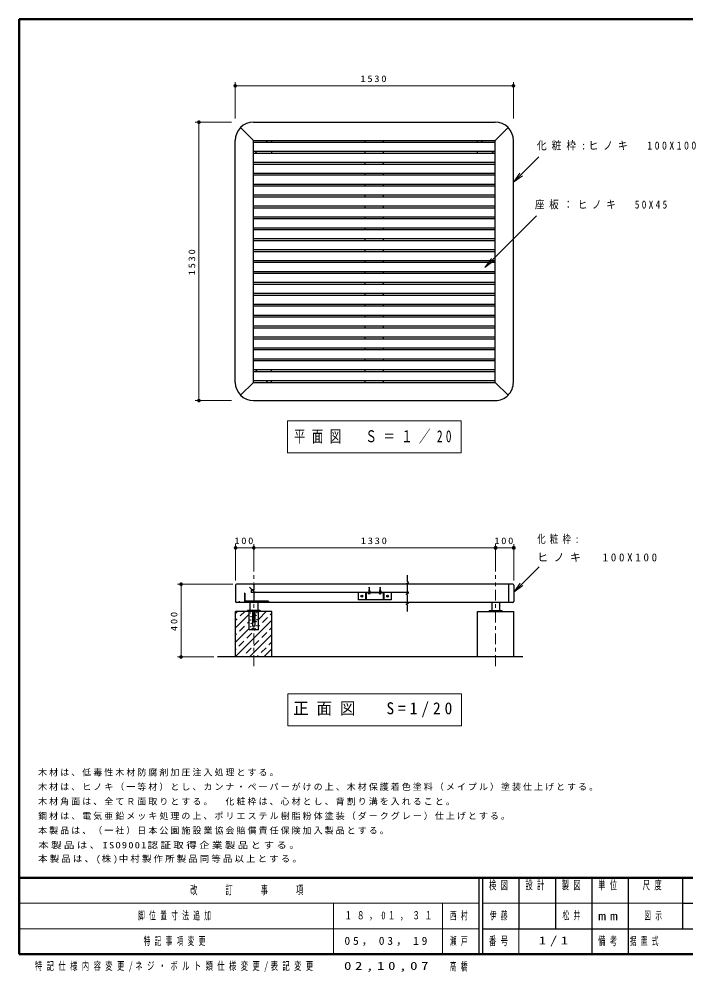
# Model space of a CAD drawing. Units: millimetres on the paper, scale 1:20. Extents: x -365 to 0, y -5 to 257.
# Drawn here: x -365 to -181.6, y -4.9 to 257 of the extents above; entities that cross this region are included whole.
import ezdxf

# ---------------------------------------------------------------- set-up
doc = ezdxf.new("R2010")
doc.units = ezdxf.units.MM
doc.linetypes.add('USER1', pattern=[4.5, 2.5, -2])
doc.linetypes.add('USER2', pattern=[6, 3, -1, 1, -1])
doc.layers.add('LY_1', color=7, linetype='Continuous', lineweight=25)
doc.layers.add('LY_3', color=7, linetype='Continuous', lineweight=13)
doc.styles.add('ＭＳ ゴシック', font='')
doc.styles.get('ＭＳ ゴシック').set_extended_font_data('MS Gothic')

# ---------------------------------------------------------------- blocks, each defined once
blk = doc.blocks.new('open_arrow')
at = {"color": 0, "linetype": 'Continuous', "lineweight": -2}
blk.add_lwpolyline([(7.5, 1.25), (0, 0), (7.5, -1.25)], dxfattribs=at)
blk = doc.blocks.new('filled_dot')
at = {"color": 0, "linetype": 'Continuous', "lineweight": -2, "const_width": 1.25}
blk.add_lwpolyline([(-0.625, 0, 1), (0.625, 0, 1)], format="xyb", close=True, dxfattribs=at)

msp = doc.modelspace()

# ---------------------------------------------------------------- linework, layer by layer
at = {"layer": 'LY_1', "lineweight": 13}
for p, q in [((-305.534, 229.649), (-305.534, 239.649)), ((-305.534, 238.649), (-229.034, 238.649)), ((-229.034, 229.649), (-229.034, 239.649)), ((-306.534, 228.649), (-316.534, 228.649)), ((-315.534, 152.149), (-315.534, 228.649)), ((-229.034, 212.16), (-222.075, 219.119)), ((-236.861, 188.759), (-222.719, 202.901)), ((-306.534, 152.149), (-316.534, 152.149)), ((-291.184, 146.549), (-291.184, 137.749)), ((-243.384, 146.549), (-291.184, 146.549)), ((-243.384, 137.749), (-243.384, 146.549)), ((-291.184, 137.749), (-243.384, 137.749)), ((-305.436, 102.675), (-305.436, 112.675)), ((-300.436, 105.175), (-300.436, 112.675)), ((-233.936, 105.175), (-233.936, 112.675)), ((-228.936, 102.675), (-228.936, 112.675)), ((-305.436, 111.675), (-300.436, 111.675)), ((-300.436, 111.675), (-233.936, 111.675)), ((-233.936, 111.675), (-228.936, 111.675)), ((-228.936, 99.528), (-221.977, 106.487)), ((-306.186, 101.675), (-321.436, 101.675)), ((-320.436, 81.675), (-320.436, 101.675)), ((-305.436, 93.647), (-304.908, 94.175)), ((-305.436, 89.695), (-301.686, 93.445)), ((-305.436, 91.671), (-304.969, 92.137)), ((-305.436, 81.793), (-295.436, 91.793)), ((-304.161, 92.946), (-302.932, 94.175)), ((-299.186, 91.994), (-297.005, 94.175)), ((-299.186, 93.97), (-298.981, 94.175)), ((-298.055, 91.15), (-296.708, 92.497)), ((-295.899, 93.305), (-295.436, 93.768)), ((-305.436, 85.744), (-301.686, 89.494)), ((-304.341, 88.815), (-302.994, 90.162)), ((-302.186, 90.97), (-301.686, 91.47)), ((-300.21, 88.994), (-300.029, 89.175)), ((-299.186, 90.018), (-298.863, 90.341)), ((-296.079, 89.174), (-295.436, 89.817)), ((-305.436, 87.72), (-305.149, 88.007)), ((-302.365, 86.839), (-301.018, 88.186)), ((-301.602, 81.675), (-295.436, 87.841)), ((-298.234, 87.019), (-296.887, 88.366)), ((-305.436, 83.768), (-305.329, 83.876)), ((-304.52, 84.684), (-303.173, 86.031)), ((-302.545, 82.708), (-301.198, 84.055)), ((-300.39, 84.863), (-299.043, 86.21)), ((-298.414, 82.888), (-297.067, 84.235)), ((-297.651, 81.675), (-295.436, 83.89)), ((-296.259, 85.043), (-295.436, 85.866)), ((-311.436, 81.675), (-321.436, 81.675)), ((-303.578, 81.675), (-303.353, 81.9)), ((-299.627, 81.675), (-299.222, 82.08)), ((-295.675, 81.675), (-295.436, 81.914)), ((-291.086, 71.575), (-291.086, 62.775)), ((-243.286, 71.575), (-291.086, 71.575)), ((-243.286, 62.775), (-243.286, 71.575)), ((-291.086, 62.775), (-243.286, 62.775))]:
    msp.add_line(p, q, dxfattribs=at)
at = {"layer": 'LY_1'}
for p, q in [((-300.534, 228.649), (-234.034, 228.649)), ((-300.534, 223.649), (-304.069, 227.185)), ((-234.033, 223.649), (-230.498, 227.185)), ((-305.534, 157.149), (-305.534, 223.649)), ((-300.534, 157.149), (-300.534, 223.649)), ((-300.534, 223.649), (-234.034, 223.649)), ((-300.534, 223.149), (-234.034, 223.149)), ((-296.533, 223.649), (-297.033, 223.149)), ((-295.534, 223.649), (-295.534, 223.149)), ((-269.784, 223.149), (-269.784, 223.649)), ((-264.784, 223.149), (-264.784, 223.649)), ((-239.034, 223.649), (-239.034, 223.149)), ((-238.034, 223.649), (-237.534, 223.149)), ((-234.034, 157.149), (-234.034, 223.649)), ((-229.034, 157.149), (-229.034, 223.649)), ((-300.534, 220.649), (-234.034, 220.649)), ((-300.534, 220.149), (-234.034, 220.149)), ((-299.533, 220.649), (-300.033, 220.149)), ((-295.534, 220.649), (-295.534, 220.149)), ((-269.784, 220.149), (-269.784, 220.649)), ((-264.784, 220.149), (-264.784, 220.649)), ((-239.034, 220.649), (-239.034, 220.149)), ((-235.034, 220.649), (-234.534, 220.149)), ((-300.534, 217.649), (-234.034, 217.649)), ((-269.784, 217.149), (-269.784, 217.649)), ((-264.784, 217.149), (-264.784, 217.649)), ((-300.534, 217.149), (-234.034, 217.149)), ((-300.534, 214.649), (-234.034, 214.649)), ((-300.534, 214.149), (-234.034, 214.149)), ((-269.784, 214.149), (-269.784, 214.649)), ((-264.784, 214.149), (-264.784, 214.649)), ((-300.534, 211.649), (-234.034, 211.649)), ((-300.534, 211.149), (-234.034, 211.149)), ((-269.784, 211.149), (-269.784, 211.649)), ((-264.784, 211.149), (-264.784, 211.649)), ((-300.534, 208.649), (-234.034, 208.649)), ((-300.534, 208.149), (-234.034, 208.149)), ((-269.784, 208.149), (-269.784, 208.649)), ((-264.784, 208.149), (-264.784, 208.649)), ((-300.534, 205.649), (-234.034, 205.649)), ((-300.534, 205.149), (-234.034, 205.149)), ((-269.784, 205.149), (-269.784, 205.649)), ((-264.784, 205.149), (-264.784, 205.649)), ((-300.534, 202.649), (-234.034, 202.649)), ((-300.534, 202.149), (-234.034, 202.149)), ((-269.784, 202.149), (-269.784, 202.649)), ((-264.784, 202.149), (-264.784, 202.649)), ((-300.534, 199.649), (-234.034, 199.649)), ((-300.534, 199.149), (-234.034, 199.149)), ((-269.784, 199.149), (-269.784, 199.649)), ((-264.784, 199.149), (-264.784, 199.649)), ((-300.534, 196.649), (-234.034, 196.649)), ((-269.784, 196.149), (-269.784, 196.649)), ((-264.784, 196.149), (-264.784, 196.649)), ((-300.534, 196.149), (-234.034, 196.149)), ((-300.534, 193.649), (-234.034, 193.649)), ((-300.534, 193.149), (-234.034, 193.149)), ((-269.784, 193.149), (-269.784, 193.649)), ((-264.784, 193.149), (-264.784, 193.649)), ((-300.534, 190.649), (-234.034, 190.649)), ((-300.534, 190.149), (-234.034, 190.149)), ((-269.784, 190.149), (-269.784, 190.649)), ((-264.784, 190.149), (-264.784, 190.649)), ((-300.534, 187.649), (-234.034, 187.649)), ((-300.534, 187.149), (-234.034, 187.149)), ((-269.784, 187.149), (-269.784, 187.649)), ((-264.784, 187.149), (-264.784, 187.649)), ((-300.534, 184.649), (-234.034, 184.649)), ((-300.534, 184.149), (-234.034, 184.149)), ((-269.784, 184.149), (-269.784, 184.649)), ((-264.784, 184.149), (-264.784, 184.649)), ((-300.534, 181.649), (-234.034, 181.649)), ((-300.534, 181.149), (-234.034, 181.149)), ((-269.784, 181.149), (-269.784, 181.649)), ((-264.784, 181.149), (-264.784, 181.649)), ((-300.534, 178.649), (-234.034, 178.649)), ((-300.534, 178.149), (-234.034, 178.149)), ((-269.784, 178.149), (-269.784, 178.649)), ((-264.784, 178.149), (-264.784, 178.649)), ((-300.534, 175.649), (-234.034, 175.649)), ((-269.784, 175.149), (-269.784, 175.649)), ((-264.784, 175.149), (-264.784, 175.649)), ((-300.534, 175.149), (-234.034, 175.149)), ((-300.534, 172.649), (-234.034, 172.649)), ((-300.534, 172.149), (-234.034, 172.149)), ((-269.784, 172.149), (-269.784, 172.649)), ((-264.784, 172.149), (-264.784, 172.649)), ((-300.534, 169.649), (-234.034, 169.649)), ((-300.534, 169.149), (-234.034, 169.149)), ((-269.784, 169.149), (-269.784, 169.649)), ((-264.784, 169.149), (-264.784, 169.649)), ((-300.534, 166.649), (-234.034, 166.649)), ((-300.534, 166.149), (-234.034, 166.149)), ((-269.784, 166.149), (-269.784, 166.649)), ((-264.784, 166.149), (-264.784, 166.649)), ((-300.534, 163.649), (-234.034, 163.649)), ((-300.534, 163.149), (-234.034, 163.149)), ((-269.784, 163.149), (-269.784, 163.649)), ((-264.784, 163.149), (-264.784, 163.649)), ((-300.534, 160.649), (-234.034, 160.649)), ((-300.534, 160.149), (-234.034, 160.149)), ((-299.533, 160.149), (-300.034, 160.649)), ((-295.534, 160.149), (-295.534, 160.649)), ((-269.784, 160.149), (-269.784, 160.649)), ((-264.784, 160.149), (-264.784, 160.649)), ((-300.534, 157.149), (-304.069, 153.614)), ((-300.534, 157.649), (-234.034, 157.649)), ((-300.534, 157.149), (-234.034, 157.149)), ((-296.534, 157.149), (-297.034, 157.649)), ((-295.534, 157.149), (-295.534, 157.649)), ((-269.784, 157.149), (-269.784, 157.649)), ((-264.784, 157.149), (-264.784, 157.649)), ((-234.034, 157.149), (-230.498, 153.614)), ((-300.534, 152.149), (-234.034, 152.149)), ((-305.436, 101.425), (-305.436, 96.925)), ((-300.686, 101.675), (-305.186, 101.675)), ((-300.186, 99.425), (-301.6, 100.839)), ((-301.186, 100.175), (-301.186, 99.425)), ((-300.436, 100.175), (-301.186, 100.175)), ((-300.436, 101.425), (-300.436, 100.175)), ((-300.363, 99.248), (-300.009, 99.602)), ((-229.186, 101.675), (-300.186, 101.675)), ((-268.686, 100.865), (-268.841, 99.798)), ((-268.841, 99.798), (-268.841, 99.425)), ((-268.531, 99.798), (-268.686, 100.865)), ((-268.531, 99.798), (-268.531, 99.425)), ((-265.686, 100.865), (-265.841, 99.798)), ((-265.841, 99.798), (-265.841, 99.425)), ((-265.531, 99.798), (-265.686, 100.865)), ((-265.531, 99.798), (-265.531, 99.425)), ((-230.4, 101.675), (-230.4, 96.675)), ((-228.936, 101.425), (-228.936, 96.925)), ((-302.986, 99.175), (-302.986, 96.675)), ((-302.886, 99.175), (-302.986, 99.175)), ((-302.886, 99.175), (-302.886, 96.675)), ((-258.186, 99.425), (-301.186, 99.425)), ((-300.436, 99.425), (-300.436, 96.925)), ((-296.436, 96.975), (-300.436, 96.975)), ((-296.436, 96.975), (-296.436, 96.675)), ((-271.686, 99.425), (-271.686, 97.425)), ((-262.686, 97.425), (-271.686, 97.425)), ((-270.841, 98.425), (-270.531, 98.425)), ((-270.686, 98.27), (-270.686, 98.58)), ((-269.686, 99.265), (-269.686, 97.425)), ((-269.526, 99.265), (-269.526, 97.425)), ((-264.846, 99.265), (-269.526, 99.265)), ((-268.945, 99.197), (-268.948, 99.265)), ((-268.656, 99.175), (-268.716, 99.175)), ((-268.716, 99.071), (-268.716, 99.175)), ((-268.656, 99.071), (-268.656, 99.175)), ((-268.427, 99.197), (-268.423, 99.265)), ((-265.945, 99.197), (-265.948, 99.265)), ((-265.656, 99.175), (-265.716, 99.175)), ((-265.716, 99.071), (-265.716, 99.175)), ((-265.656, 99.071), (-265.656, 99.175)), ((-265.427, 99.197), (-265.423, 99.265)), ((-264.846, 99.265), (-264.846, 97.425)), ((-264.686, 99.265), (-264.686, 97.425)), ((-263.841, 98.425), (-263.531, 98.425)), ((-263.686, 98.58), (-263.686, 98.27)), ((-262.686, 99.425), (-262.686, 97.425)), ((-229.186, 96.675), (-305.186, 96.675)), ((-302.186, 94.475), (-302.186, 94.175)), ((-298.686, 94.475), (-302.186, 94.475)), ((-301.503, 96.675), (-301.503, 94.475)), ((-299.368, 96.675), (-299.368, 94.475)), ((-298.686, 94.475), (-298.686, 94.175)), ((-235.686, 94.475), (-235.686, 94.175)), ((-235.686, 94.475), (-232.186, 94.475)), ((-235.003, 96.675), (-235.003, 94.475)), ((-232.868, 96.675), (-232.868, 94.475)), ((-232.186, 94.475), (-232.186, 94.175)), ((-305.436, 81.675), (-305.436, 94.175)), ((-295.436, 94.175), (-305.436, 94.175)), ((-301.686, 89.175), (-301.686, 94.175)), ((-300.761, 94.175), (-300.761, 90.175)), ((-300.111, 94.175), (-300.111, 90.175)), ((-299.186, 89.175), (-299.186, 94.175)), ((-295.436, 81.675), (-295.436, 94.175)), ((-238.936, 94.175), (-228.936, 94.175)), ((-238.936, 81.675), (-238.936, 94.175)), ((-228.936, 81.675), (-228.936, 94.175)), ((-299.186, 89.175), (-301.686, 89.175)), ((-300.111, 90.175), (-300.761, 90.175)), ((-226.436, 81.675), (-310.436, 81.675))]:
    msp.add_line(p, q, dxfattribs=at)
at = {"layer": 'LY_1', "linetype": 'USER2', "lineweight": 13}
for p, q in [((-300.436, 79.175), (-300.436, 104.175)), ((-233.936, 79.175), (-233.936, 104.175))]:
    msp.add_line(p, q, dxfattribs=at)
at = {"layer": 'LY_1', "linetype": 'USER1'}
for p, q in [((-300.436, 96.975), (-304.436, 96.975)), ((-304.436, 96.975), (-304.436, 96.675))]:
    msp.add_line(p, q, dxfattribs=at)
at = {"layer": 'LY_1'}
msp.add_lwpolyline([(-258.186, 94.175), (-258.186, 95.975), (-258.532, 96.175), (-257.839, 96.575), (-258.186, 96.775), (-258.186, 98.775), (-258.532, 98.975), (-257.839, 99.375), (-258.186, 99.575), (-258.186, 101.575), (-258.532, 101.775), (-257.839, 102.175), (-258.186, 102.375), (-258.186, 104.175)], dxfattribs=at)
for centre, radius in [((-270.686, 98.425), 0.263), ((-263.686, 98.425), 0.263), ((-301.325, 91.842), 0.05), ((-301.304, 93.804), 0.05), ((-301.238, 92.757), 0.05), ((-299.821, 93.128), 0.05), ((-299.603, 93.87), 0.05), ((-299.537, 91.951), 0.05), ((-301.26, 90.032), 0.05), ((-301.085, 90.926), 0.05), ((-300.846, 89.53), 0.05), ((-300.039, 89.421), 0.05), ((-299.755, 91.427), 0.05), ((-299.603, 90.25), 0.05)]:
    msp.add_circle(centre, radius, dxfattribs=at)
for centre, radius, start, end in [((-300.534, 223.649), 5, 90, 179.99998), ((-234.034, 223.649), 5, 0.00001, 90), ((-300.534, 157.149), 5, 179.99998, 269.99995), ((-234.034, 157.149), 5, 269.99998, 0.00001), ((-305.186, 101.425), 0.25, 89.99998, 179.99996), ((-300.686, 101.425), 0.25, 0, 89.99998), ((-300.186, 101.425), 0.25, 89.99998, 179.99996), ((-229.186, 101.425), 0.25, 0, 89.99998), ((-305.186, 96.925), 0.25, 179.99996, 269.99995), ((-300.686, 96.925), 0.25, 269.99996, 0), ((-269.526, 99.265), 0.16, 89.99998, 179.99996), ((-268.83, 99.203), 0.115, 182.99999, 255.74044), ((-268.686, 99.77), 0.7, 255.74044, 267.5437), ((-268.686, 99.77), 0.7, 272.45624, 284.25949), ((-268.542, 99.203), 0.115, 284.25949, 356.99995), ((-265.83, 99.203), 0.115, 182.99999, 255.74044), ((-265.686, 99.77), 0.7, 255.74044, 267.5437), ((-265.686, 99.77), 0.7, 272.45624, 284.25949), ((-265.542, 99.203), 0.115, 284.25949, 356.99995), ((-264.846, 99.265), 0.16, 0, 89.99998), ((-229.186, 96.925), 0.25, 270.00002, 0)]:
    msp.add_arc(centre, radius, start, end, dxfattribs=at)
at = {"layer": 'LY_3', "lineweight": 50}
for p, q in [((-365, 257), (-365, 0)), ((0, 257), (-365, 257)), ((-365, 21), (0, 21)), ((-365, 0), (0, 0))]:
    msp.add_line(p, q, dxfattribs=at)
at = {"layer": 'LY_3', "color": 211, "lineweight": 25}
for p, q in [((-238.5, 21), (-238.5, 0)), ((-237.5, 21), (-237.5, 0)), ((-227.5, 21), (-227.5, 7)), ((-217.5, 21), (-217.5, 7)), ((-207.5, 21), (-207.5, 0)), ((-197.5, 21), (-197.5, 7)), ((-182.5, 21), (-182.5, 7)), ((-182.5, 14), (-70, 14)), ((-237.5, 7), (0, 7))]:
    msp.add_line(p, q, dxfattribs=at)
at = {"layer": 'LY_3'}
for p, q in [((-365, 14), (-238.5, 14)), ((-278.5, 14), (-278.5, 0)), ((-248.5, 14), (-248.5, 0)), ((-237.5, 14), (-182.5, 14)), ((-365, 7), (-238.5, 7)), ((-227.5, 7), (-227.5, 0))]:
    msp.add_line(p, q, dxfattribs=at)
at = {"layer": 'LY_3', "lineweight": 25}
msp.add_line((-197.5, 7), (-197.5, 0), dxfattribs=at)

# ---------------------------------------------------------------- block references
at = {"layer": 'LY_1', "lineweight": 13, "xscale": 0.4, "yscale": 0.4}
for p in [(-305.534, 238.649), (-305.436, 111.675)]:
    msp.add_blockref('filled_dot', p, dxfattribs=at)
at = {"layer": 'LY_1', "lineweight": 13}
for name, p, xscale, yscale, rotation in [('filled_dot', (-229.034, 238.649), 0.4, 0.4, 180), ('filled_dot', (-315.534, 228.649), 0.4, 0.4, 270), ('open_arrow', (-229.034, 212.16), 0.4, 0.4, 45), ('open_arrow', (-236.861, 188.759), 0.4, 0.4, 45), ('filled_dot', (-315.534, 152.149), 0.4, 0.4, 90), ('filled_dot', (-300.436, 111.675), 0.4, 0.4, 180), ('filled_dot', (-233.936, 111.675), 0.431, 0.431, 180), ('filled_dot', (-228.936, 111.675), 0.431, 0.431, 180), ('filled_dot', (-320.436, 101.675), 0.4, 0.4, 270), ('open_arrow', (-228.936, 99.528), 0.4, 0.4, 45), ('filled_dot', (-320.436, 81.675), 0.4, 0.4, 90)]:
    msp.add_blockref(name, p, dxfattribs=dict(at, xscale=xscale, yscale=yscale, rotation=rotation))

# ---------------------------------------------------------------- texts
at = {"layer": 'LY_1', "style": 'ＭＳ ゴシック'}
for s, insert, char_height, attachment_point in [('\\T1.33;\\W1.15;1530', (-267.284, 239.649), 1.833, 8), ('\\T1.5;\\W0.9;化粧枠:ヒノキ\u3000100X100', (-222.568, 222.119), 2.199, 4), ('\\T1.5;\\W0.85;座板：ヒノキ\u300050X45', (-223.121, 205.901), 2.199, 4), ('\\T1.56;\\W0.7;平面図\u3000Ｓ＝１／20', (-267.284, 142.149), 3.299, 5), ('\\T1.5;\\W0.75;化粧枠:', (-222.481, 113.987), 2.199, 4), ('\\T1.33;\\W1.15;100', (-302.936, 112.675), 1.833, 8), ('\\T1.33;\\W1.15;1330', (-267.186, 112.675), 1.833, 8), ('\\T1.33;\\W1.15;100', (-231.436, 112.675), 1.833, 8), ('\\T1.5;ヒノキ\u3000100X100', (-222.481, 108.987), 2.199, 4), ('\\T1.5;\\W0.95;正面図\u3000S=1/20', (-267.186, 67.175), 3.299, 5), ('\\T1.23;木材は、低毒性木材防腐剤加圧注入処理とする。', (-359.743, 48.876), 1.76, 7), ('\\T1.23;木材は、ヒノキ（一等材）とし、カンナ・ペーパーがけの上、木材保護着色塗料（メイプル）塗装仕上げとする。', (-359.743, 44.876), 1.76, 7), ('\\T1.23;木材角面は、全てＲ面取りとする。\u3000化粧枠は、心材とし、背割り溝を入れること。', (-359.743, 40.876), 1.76, 7), ('\\T1.23;鋼材は、電気亜鉛メッキ処理の上、ポリエステル樹脂粉体塗装（ダークグレー）仕上げとする。', (-359.743, 36.876), 1.76, 7), ('\\T1.23;本製品は、（一社）日本公園施設業協会賠償責任保険加入製品とする。', (-359.743, 32.876), 1.76, 7), ('\\T1.23;\\W1.2;本製品は、ISO9001認証取得企業製品とする。', (-359.743, 28.876), 1.76, 7), ('\\T1.23;\\W1.05;本製品は、(株)中村製作所製品同等品以上とする。', (-359.743, 24.876), 1.76, 7), ('\\T1.64;\\W0.6;脚位置寸法追加', (-332.25, 10.5), 2.199, 4), ('\\T1.57;\\W0.7;１８，0１，３１', (-275.5, 10.5), 2.199, 4), ('\\T1.64;\\W0.6;西村', (-246.5, 10.5), 2.199, 4), ('\\T1.64;\\W0.6;伊藤', (-232.5, 10.5), 2.199, 5), ('\\T1.64;\\W0.6;松井', (-212.5, 10.5), 2.199, 5), ('\\T1.64;\\W0.6;図示', (-190, 10.5), 2.199, 5), ('\\T1.64;\\W0.6;特記事項変更', (-330.75, 3.5), 2.199, 4), ('\\T1.5;\\W1.05;05，03，19', (-275.5, 3.5), 2.199, 4), ('\\T1.64;\\W0.6;瀬戸', (-246.5, 3.5), 2.199, 4), ('\\T1.5;\\W1.35;1/1', (-217.5, 3.5), 2.199, 5), ('\\T1.64;\\W0.6;据置式', (-192.5, 3.5), 2.199, 5), ('\\T1.61;\\W0.65;特記仕様内容変更/ネジ・ボルト類仕様変更/表記変更', (-321.75, -3.5), 2.199, 5), ('\\T1.5;\\W1.35;02,10,07', (-263.5, -3.5), 2.199, 5), ('\\T1.64;\\W0.6;高橋', (-243.5, -3.5), 2.199, 5)]:
    msp.add_mtext(s, dxfattribs=dict(at, insert=insert, char_height=char_height, attachment_point=attachment_point))
at = {"layer": 'LY_1', "char_height": 1.833, "attachment_point": 8, "rotation": 90, "style": 'ＭＳ ゴシック'}
for s, insert in [('\\T1.33;\\W1.15;1530', (-316.534, 190.399)), ('\\T1.33;\\W1.15;400', (-321.436, 91.675))]:
    msp.add_mtext(s, dxfattribs=dict(at, insert=insert))
at = {"layer": 'LY_3', "color": 4, "char_height": 2.346, "style": 'ＭＳ ゴシック'}
for s, insert, attachment_point in [('\\T1.64;\\W0.6;改\u3000\u3000訂\u3000\u3000事\u3000\u3000項', (-301.75, 17.5), 5), ('\\T1.64;\\W0.6;検図', (-232.5, 20.167), 2), ('\\T1.64;\\W0.6;設計', (-222.5, 20.167), 2), ('\\T1.64;\\W0.6;製図', (-212.5, 20.167), 2), ('\\T1.64;\\W0.6;単位', (-202.5, 20.167), 2), ('\\T1.64;\\W0.6;尺度', (-190.25, 20.167), 2), ('\\T1.5;\\W1.35;mm', (-202.5, 10.5), 5), ('\\T1.64;\\W0.6;番号', (-232.5, 3.5), 5), ('\\T1.64;\\W0.6;備考', (-202.5, 3.5), 5)]:
    msp.add_mtext(s, dxfattribs=dict(at, insert=insert, attachment_point=attachment_point))

doc.saveas('drawing.dxf')
